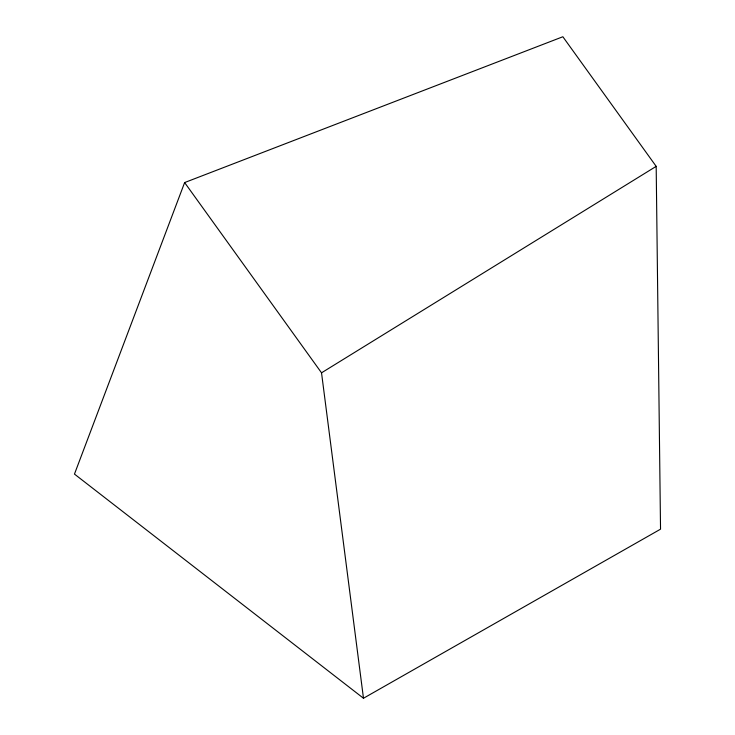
<?xml version="1.0" encoding="UTF-8"?>
<svg xmlns="http://www.w3.org/2000/svg" width="735" height="735" viewBox="0 0 735 735"><rect width="100%" height="100%" fill="white"/><g stroke="black" fill="none" stroke-linecap="round" stroke-linejoin="round"><path stroke-width="1.1" d="M184.632 182.565L74.465 474.093L363.476 698.25L660.535 529.172L656.18 166.358L562.863 36.75L184.632 182.565L321.526 372.82L363.476 698.25M321.526 372.82L656.18 166.358"/></g></svg>
